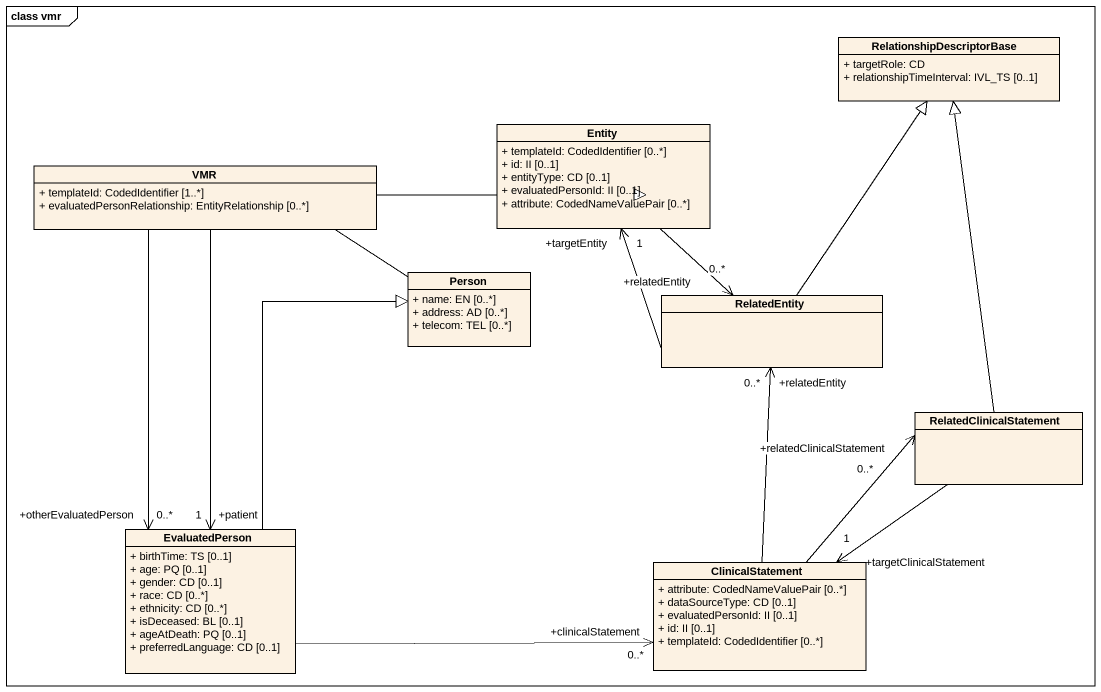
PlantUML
@startuml
mainframe class vmr
hide circle
hide empty members
skinparam classAttributeIconSize 0
class RelationshipDescriptorBase {
  + targetRole: CD
  + relationshipTimeInterval: IVL_TS [0..1]
}
class "Entity" as Entity_ {
  + templateId: CodedIdentifier [0..*]
  + id: II [0..1]
  + entityType: CD [0..1]
  + evaluatedPersonId: II [0..1]
  + attribute: CodedNameValuePair [0..*]
}
class VMR {
  + templateId: CodedIdentifier [1..*]
  + evaluatedPersonRelationship: EntityRelationship [0..*]
}
class "Person" as Person_ {
  + name: EN [0..*]
  + address: AD [0..*]
  + telecom: TEL [0..*]
}
class RelatedEntity
class RelatedClinicalStatement
class EvaluatedPerson {
  + birthTime: TS [0..1]
  + age: PQ [0..1]
  + gender: CD [0..1]
  + race: CD [0..*]
  + ethnicity: CD [0..*]
  + isDeceased: BL [0..1]
  + ageAtDeath: PQ [0..1]
  + preferredLanguage: CD [0..1]
}
class ClinicalStatement {
  + attribute: CodedNameValuePair [0..*]
  + dataSourceType: CD [0..1]
  + evaluatedPersonId: II [0..1]
  + id: II [0..1]
  + templateId: CodedIdentifier [0..*]
}
Entity_ --> "+relatedEntity\n0..*" RelatedEntity
VMR --> "+patient\n1" EvaluatedPerson
VMR --> "+otherEvaluatedPerson\n0..*" EvaluatedPerson
Person_ -up-|> Entity_
RelatedEntity -up-|> RelationshipDescriptorBase
RelatedEntity -up-> "+targetEntity\n1" Entity_
RelatedClinicalStatement -up-|> RelationshipDescriptorBase
RelatedClinicalStatement --> "+targetClinicalStatement\n1" ClinicalStatement
EvaluatedPerson -up-|> Person_
EvaluatedPerson -right-> "+clinicalStatement\n0..*" ClinicalStatement
ClinicalStatement -up-> "+relatedEntity\n0..*" RelatedEntity
ClinicalStatement -up-> "+relatedClinicalStatement\n0..*" RelatedClinicalStatement
@enduml
